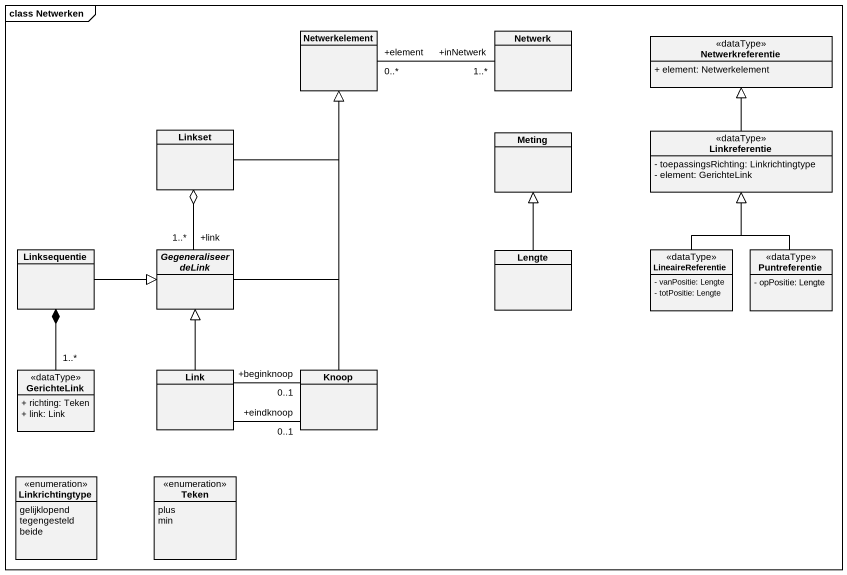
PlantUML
@startuml
mainframe class Netwerken
hide circle
hide empty members
skinparam classAttributeIconSize 0
class Netwerkelement
class Netwerk
class Netwerkreferentie <<dataType>> {
  + element: Netwerkelement
}
class Linkset
class Meting
class Linkreferentie <<dataType>> {
  - toepassingsRichting: Linkrichtingtype
  - element: GerichteLink
}
class Linksequentie
abstract class GegeneraliseerdeLink
class Lengte
class LineaireReferentie <<dataType>> {
  - vanPositie: Lengte
  - totPositie: Lengte
}
class Puntreferentie <<dataType>> {
  - opPositie: Lengte
}
class GerichteLink <<dataType>> {
  + richting: Teken
  + link: Link
}
class Link
class Knoop
enum Linkrichtingtype {
  gelijklopend
  tegengesteld
  beide
}
enum Teken {
  plus
  min
}
Netwerkelement "+element\n0..*" -right- "+inNetwerk\n1..*" Netwerk
Linkset -up-|> Netwerkelement
Linkreferentie -up-|> Netwerkreferentie
Linksequentie -right-|> GegeneraliseerdeLink
GegeneraliseerdeLink -up-|> Netwerkelement
GegeneraliseerdeLink "+link\n1..*" -up-o Linkset
Lengte -up-|> Meting
LineaireReferentie -up-|> Linkreferentie
Puntreferentie -up-|> Linkreferentie
GerichteLink "1..*" -up-* Linksequentie
Link -up-|> GegeneraliseerdeLink
Link -right- "+eindknoop\n0..1" Knoop
Link -right- "+beginknoop\n0..1" Knoop
Knoop -up-|> Netwerkelement
@enduml
